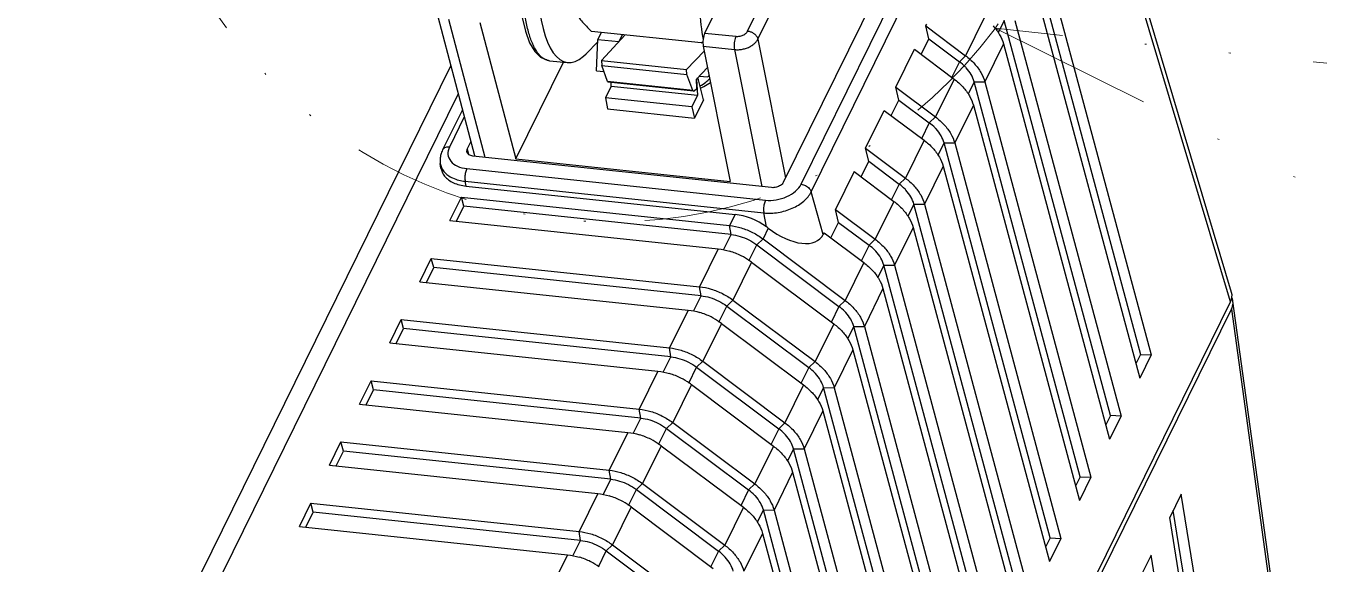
# Model space of a CAD drawing. Header units: millimetres. Extents: x 10368 to 13229, y -13270 to -11269.
# Drawn here: x 12904.5 to 12973.9, y -11801.7 to -11772.8 of the extents above; entities that cross this region are included whole.
import ezdxf

# ---------------------------------------------------------------- set-up
doc = ezdxf.new("R2010")
doc.units = ezdxf.units.MM
doc.linetypes.add('DIVIDE', pattern=[31.75, 12.7, -6.35, 0, -6.35, 0, -6.35])
doc.layers.add('hatch', color=56, linetype='Continuous', lineweight=9)

# ---------------------------------------------------------------- blocks, each defined once
blk = doc.blocks.new('u59')
at = {"color": 7, "linetype": 'Continuous'}
for p, q in [((379.01, 491.072), (384.338, 501.892)), ((379.559, 490.639), (384.887, 501.459)), ((404.995, 477.046), (397.811, 501.089)), ((404.94, 476.534), (397.761, 500.56)), ((376.715, 490.969), (378.933, 495.472)), ((394.408, 494.922), (400.104, 473.717)), ((394.98, 494.913), (400.68, 473.693)), ((386.487, 494.245), (380.925, 482.948)), ((381.881, 482.847), (387.444, 494.144)), ((382.423, 482.444), (387.986, 493.741)), ((394.363, 493.666), (400.064, 472.441)), ((362.295, 492.127), (364.345, 484.386)), ((362.943, 491.704), (364.906, 484.295)), ((391.716, 491.78), (390.715, 489.747)), ((364.623, 491.526), (366.562, 484.206)), ((376.509, 490.436), (370.633, 491.057)), ((370.972, 490.623), (371.158, 491.001)), ((376.715, 490.969), (378.383, 490.793)), ((388.579, 491.347), (388.627, 491.444)), ((388.746, 490.654), (388.579, 491.347)), ((388.579, 491.347), (390.715, 489.747)), ((392.791, 491.638), (392.465, 490.977)), ((398.487, 470.433), (392.791, 491.638)), ((393.362, 491.633), (399.063, 470.408)), ((370.331, 489.844), (370.967, 490.496)), ((370.897, 488.937), (370.972, 490.623)), ((370.972, 490.623), (372.093, 490.505)), ((372.428, 490.867), (371.163, 489.499)), ((372.134, 490.549), (372.297, 490.881)), ((379.559, 490.639), (381.046, 483.193)), ((388.334, 489.818), (388.746, 490.654)), ((388.746, 490.654), (390.381, 489.429)), ((392.746, 490.382), (391.745, 488.349)), ((392.746, 490.382), (398.447, 469.157)), ((370.197, 489.724), (370.331, 489.844)), ((376.678, 489.986), (375.735, 489.016)), ((376.624, 490.258), (378.075, 482.99)), ((376.624, 490.258), (378.304, 490.081)), ((378.304, 490.081), (379.773, 482.724)), ((386.962, 488.063), (387.963, 490.096)), ((387.963, 490.096), (390.099, 488.496)), ((390.381, 489.429), (390.715, 489.747)), ((305.333, 371.946), (363.069, 489.206)), ((366.562, 484.206), (369.12, 489.402)), ((368.365, 489.482), (369.341, 489.379)), ((370.897, 488.937), (371.293, 488.895)), ((371.163, 489.499), (371.175, 489.221)), ((371.163, 489.499), (375.735, 489.016)), ((371.485, 488.369), (371.175, 489.221)), ((371.175, 489.221), (375.747, 488.738)), ((375.747, 488.738), (375.735, 489.016)), ((376.851, 489.123), (376.256, 488.498)), ((390.381, 489.429), (389.956, 488.566)), ((376.069, 487.885), (371.485, 488.369)), ((376.106, 487.845), (371.52, 488.329)), ((371.68, 488.114), (371.674, 488.313)), ((376.069, 487.885), (375.747, 488.738)), ((376.253, 488.465), (376.265, 488.464)), ((376.272, 488.477), (376.254, 488.479)), ((376.278, 487.998), (376.256, 488.498)), ((376.265, 488.464), (376.272, 488.477)), ((376.265, 488.464), (376.316, 487.624)), ((376.326, 488.527), (376.288, 488.531)), ((376.637, 487.389), (376.371, 488.461)), ((376.408, 488.657), (376.876, 488.607)), ((390.099, 488.496), (389.098, 486.463)), ((391.174, 488.354), (390.848, 487.692)), ((396.87, 467.149), (391.174, 488.354)), ((391.174, 488.354), (391.745, 488.349)), ((391.745, 488.349), (397.446, 467.124)), ((306.429, 371.83), (363.472, 487.682)), ((371.68, 488.114), (371.374, 487.493)), ((371.374, 487.493), (371.49, 486.896)), ((376.01, 487.003), (371.374, 487.493)), ((371.68, 488.114), (376.316, 487.624)), ((376.316, 487.624), (376.01, 487.003)), ((376.136, 487.858), (376.278, 487.998)), ((387.129, 487.37), (386.962, 488.063)), ((386.962, 488.063), (389.098, 486.463)), ((363.693, 486.847), (362.631, 484.689)), ((371.49, 486.896), (376.152, 486.404)), ((376.01, 487.003), (376.152, 486.404)), ((376.637, 487.389), (376.152, 486.404)), ((385.345, 484.779), (386.346, 486.812)), ((386.346, 486.812), (388.482, 485.212)), ((386.717, 486.534), (387.129, 487.37)), ((387.129, 487.37), (388.764, 486.145)), ((391.129, 487.098), (390.128, 485.065)), ((391.129, 487.098), (396.83, 465.873)), ((363.796, 486.461), (362.999, 484.842)), ((388.764, 486.145), (388.339, 485.282)), ((388.764, 486.145), (389.098, 486.463)), ((363.934, 484.579), (363.955, 484.741)), ((363.955, 484.741), (364.148, 485.132)), ((363.955, 484.741), (364.024, 484.463)), ((385.512, 484.086), (385.345, 484.779)), ((385.345, 484.779), (387.481, 483.179)), ((388.482, 485.212), (387.481, 483.179)), ((389.557, 485.07), (389.231, 484.408)), ((395.253, 463.865), (389.557, 485.07)), ((389.557, 485.07), (390.128, 485.065)), ((390.128, 485.065), (395.829, 463.84)), ((380.297, 482.669), (364.259, 484.363)), ((366.562, 484.206), (378.075, 482.99)), ((385.1, 483.25), (385.512, 484.086)), ((385.512, 484.086), (387.147, 482.861)), ((362.544, 483.72), (362.508, 483.967)), ((363.928, 483.69), (379.965, 481.995)), ((384.729, 483.528), (383.728, 481.495)), ((384.729, 483.528), (386.865, 481.928)), ((389.512, 483.814), (388.511, 481.781)), ((389.512, 483.814), (395.213, 462.589)), ((363.89, 482.752), (363.843, 483.008)), ((363.843, 483.008), (379.88, 481.313)), ((363.89, 482.752), (378.337, 481.226)), ((387.147, 482.861), (386.722, 481.998)), ((387.147, 482.861), (387.481, 483.179)), ((363.025, 480.902), (363.641, 482.153)), ((363.77, 481.665), (363.641, 482.153)), ((363.641, 482.153), (378.044, 480.631)), ((383.064, 480.147), (382.423, 482.444)), ((363.376, 480.865), (363.77, 481.665)), ((378.124, 480.148), (363.77, 481.665)), ((380.019, 480.559), (379.88, 481.313)), ((383.895, 480.802), (383.728, 481.495)), ((383.728, 481.495), (385.864, 479.895)), ((386.865, 481.928), (385.864, 479.895)), ((387.939, 481.786), (387.614, 481.124)), ((393.636, 460.581), (387.939, 481.786)), ((387.939, 481.786), (388.511, 481.781)), ((388.511, 481.781), (394.212, 460.556)), ((363.025, 480.902), (377.428, 479.38)), ((378.337, 481.226), (378.044, 480.631)), ((378.124, 480.148), (378.044, 480.631)), ((383.483, 479.966), (383.895, 480.802)), ((383.895, 480.802), (385.53, 479.577)), ((377.716, 479.321), (378.124, 480.148)), ((379.503, 479.597), (379.837, 479.914)), ((380.118, 480.486), (379.837, 479.914)), ((379.837, 479.914), (384.247, 476.611)), ((383.112, 480.244), (383.064, 480.147)), ((383.112, 480.244), (385.248, 478.643)), ((385.53, 479.577), (385.864, 479.895)), ((387.895, 480.53), (386.894, 478.497)), ((387.895, 480.53), (393.596, 459.305)), ((377.428, 479.38), (376.427, 477.347)), ((379.078, 478.734), (379.503, 479.597)), ((379.503, 479.597), (383.913, 476.293)), ((385.53, 479.577), (385.105, 478.714)), ((361.408, 477.618), (362.024, 478.869)), ((362.153, 478.381), (362.024, 478.869)), ((362.024, 478.869), (376.427, 477.347)), ((379.221, 478.663), (378.22, 476.63)), ((379.221, 478.663), (383.631, 475.359)), ((385.248, 478.643), (384.247, 476.611)), ((386.322, 478.502), (385.997, 477.84)), ((392.019, 457.297), (386.322, 478.502)), ((386.322, 478.502), (386.894, 478.497)), ((386.894, 478.497), (392.595, 457.272)), ((361.759, 477.581), (362.153, 478.381)), ((376.507, 476.864), (362.153, 478.381)), ((361.408, 477.618), (375.811, 476.096)), ((376.507, 476.864), (376.427, 477.347)), ((386.278, 477.245), (385.277, 475.213)), ((386.278, 477.245), (391.979, 456.021)), ((321.824, 307.728), (404.94, 476.534)), ((376.099, 476.037), (376.507, 476.864)), ((377.886, 476.313), (378.22, 476.63)), ((378.22, 476.63), (382.63, 473.326)), ((383.913, 476.293), (384.247, 476.611)), ((408.554, 451.288), (405.069, 476.565)), ((321.892, 307.371), (404.993, 476.148)), ((375.811, 476.096), (374.81, 474.063)), ((377.461, 475.449), (377.886, 476.313)), ((377.886, 476.313), (382.296, 473.009)), ((383.913, 476.293), (383.488, 475.43)), ((404.993, 476.148), (408.476, 450.887)), ((359.791, 474.334), (360.407, 475.585)), ((360.142, 474.296), (360.536, 475.097)), ((360.536, 475.097), (360.407, 475.585)), ((360.407, 475.585), (374.81, 474.063)), ((374.89, 473.58), (360.536, 475.097)), ((377.604, 475.379), (376.603, 473.346)), ((377.604, 475.379), (382.014, 472.075)), ((383.631, 475.359), (382.63, 473.326)), ((384.705, 475.218), (384.38, 474.556)), ((390.402, 454.013), (384.705, 475.218)), ((384.705, 475.218), (385.277, 475.213)), ((385.277, 475.213), (390.978, 453.988)), ((359.791, 474.334), (374.194, 472.812)), ((374.89, 473.58), (374.81, 474.063)), ((384.661, 473.961), (383.66, 471.928)), ((384.661, 473.961), (390.362, 452.737)), ((400.104, 473.717), (399.856, 473.215)), ((400.68, 473.693), (400.064, 472.441)), ((400.104, 473.717), (400.68, 473.693)), ((374.482, 472.753), (374.89, 473.58)), ((375.844, 472.165), (376.269, 473.029)), ((376.269, 473.029), (376.603, 473.346)), ((376.269, 473.029), (380.679, 469.725)), ((376.603, 473.346), (381.013, 470.042)), ((382.296, 473.009), (381.871, 472.146)), ((382.296, 473.009), (382.63, 473.326)), ((358.174, 471.049), (358.79, 472.301)), ((358.919, 471.812), (358.79, 472.301)), ((358.79, 472.301), (373.193, 470.779)), ((374.194, 472.812), (373.193, 470.779)), ((358.525, 471.012), (358.919, 471.812)), ((373.273, 470.296), (358.919, 471.812)), ((375.987, 472.095), (374.986, 470.062)), ((375.987, 472.095), (380.397, 468.791)), ((382.014, 472.075), (381.013, 470.042)), ((383.088, 471.933), (382.763, 471.272)), ((388.785, 450.728), (383.088, 471.933)), ((383.088, 471.933), (383.66, 471.928)), ((383.66, 471.928), (389.361, 450.704)), ((358.174, 471.049), (372.577, 469.528)), ((372.865, 469.469), (373.273, 470.296)), ((373.273, 470.296), (373.193, 470.779)), ((383.044, 470.677), (382.043, 468.644)), ((383.044, 470.677), (388.745, 449.453)), ((398.487, 470.433), (398.239, 469.931)), ((399.063, 470.408), (398.447, 469.157)), ((399.063, 470.408), (398.487, 470.433)), ((372.577, 469.528), (371.576, 467.495)), ((374.227, 468.881), (374.652, 469.744)), ((374.652, 469.744), (374.986, 470.062)), ((374.652, 469.744), (379.062, 466.441)), ((374.986, 470.062), (379.396, 466.758)), ((380.679, 469.725), (380.254, 468.861)), ((380.679, 469.725), (381.013, 470.042)), ((356.557, 467.765), (357.173, 469.017)), ((357.302, 468.528), (357.173, 469.017)), ((357.173, 469.017), (371.576, 467.495)), ((374.37, 468.811), (373.369, 466.778)), ((374.37, 468.811), (378.78, 465.507)), ((380.397, 468.791), (379.396, 466.758)), ((356.908, 467.728), (357.302, 468.528)), ((371.656, 467.012), (357.302, 468.528)), ((381.471, 468.649), (381.146, 467.988)), ((387.168, 447.444), (381.471, 468.649)), ((381.471, 468.649), (382.043, 468.644)), ((382.043, 468.644), (387.744, 447.42)), ((356.557, 467.765), (370.96, 466.244)), ((371.656, 467.012), (371.576, 467.495)), ((381.426, 467.393), (380.426, 465.36)), ((381.426, 467.393), (387.128, 446.168)), ((371.248, 466.185), (371.656, 467.012)), ((373.035, 466.46), (373.369, 466.778)), ((373.369, 466.778), (377.779, 463.474)), ((379.062, 466.441), (379.396, 466.758)), ((396.87, 467.149), (396.622, 466.647)), ((397.446, 467.124), (396.83, 465.873)), ((396.87, 467.149), (397.446, 467.124)), ((370.96, 466.244), (369.959, 464.211)), ((372.61, 465.597), (373.035, 466.46)), ((373.035, 466.46), (377.445, 463.156)), ((379.062, 466.441), (378.637, 465.577)), ((402.293, 466.217), (401.677, 464.966)), ((405.695, 445.239), (402.293, 466.217)), ((354.94, 464.481), (355.556, 465.732)), ((355.685, 465.244), (355.556, 465.732)), ((355.556, 465.732), (369.959, 464.211)), ((372.753, 465.527), (371.752, 463.494)), ((372.753, 465.527), (377.163, 462.223)), ((378.78, 465.507), (377.779, 463.474)), ((379.854, 465.365), (379.529, 464.704)), ((385.551, 444.16), (379.854, 465.365)), ((379.854, 465.365), (380.426, 465.36)), ((380.426, 465.36), (386.127, 444.135)), ((405.117, 445.279), (401.862, 465.342)), ((355.291, 464.444), (355.685, 465.244)), ((370.039, 463.728), (355.685, 465.244)), ((405.08, 443.984), (401.677, 464.966)), ((354.94, 464.481), (369.343, 462.959)), ((370.039, 463.728), (369.959, 464.211)), ((379.809, 464.109), (378.809, 462.076)), ((379.809, 464.109), (385.511, 442.884)), ((369.631, 462.901), (370.039, 463.728)), ((371.418, 463.176), (371.752, 463.494)), ((371.752, 463.494), (376.162, 460.19)), ((377.445, 463.156), (377.779, 463.474)), ((395.253, 463.865), (395.005, 463.362)), ((395.829, 463.84), (395.213, 462.589)), ((395.253, 463.865), (395.829, 463.84)), ((369.343, 462.959), (368.342, 460.927)), ((370.993, 462.313), (371.418, 463.176)), ((371.418, 463.176), (375.828, 459.872)), ((377.445, 463.156), (377.02, 462.293)), ((400.676, 462.933), (400.06, 461.681)), ((404.079, 441.951), (400.676, 462.933))]:
    blk.add_line(p, q, dxfattribs=at)
blk.add_lwpolyline([(366.733, 493.366), (366.788, 492.605), (366.903, 491.795), (367.076, 491.062), (367.304, 490.45), (367.578, 489.984), (367.895, 489.667), (368.25, 489.502), (368.369, 489.481)], dxfattribs=at)
for centre, radius, start, end in [((374.311, 493.353), 3.653, 306.99044, 309.10872), ((368.431, 490.11), 0.631, 260.05273, 264.01693), ((375.293, 492.937), 4.135, 291.76186, 292.17312), ((375.692, 489.687), 1.603, 317.66699, 321.20756), ((373.916, 472.256), 10.305, 52.99605, 53.68047), ((376.967, 475.654), 3.758, 63.18867, 73.22859), ((376.966, 475.643), 3.769, 55.14659, 63.25368), ((377.036, 475.747), 3.643, 53.16396, 55.11495), ((375.35, 472.37), 3.758, 63.18867, 73.22859), ((375.349, 472.359), 3.769, 55.14659, 63.25368), ((375.419, 472.463), 3.643, 53.16396, 55.11495), ((373.733, 469.086), 3.758, 63.18867, 73.22859), ((373.732, 469.075), 3.769, 55.14659, 63.25368), ((373.802, 469.179), 3.643, 53.16396, 55.11495), ((372.116, 465.802), 3.758, 63.18867, 73.22859), ((372.115, 465.791), 3.769, 55.14659, 63.25368), ((372.185, 465.895), 3.643, 53.16396, 55.11495), ((370.499, 462.518), 3.758, 63.18867, 73.22859), ((370.498, 462.507), 3.769, 55.14659, 63.25368), ((370.568, 462.611), 3.643, 53.16396, 55.11495), ((368.882, 459.234), 3.758, 63.18867, 73.22859), ((368.881, 459.223), 3.769, 55.14659, 63.25368)]:
    blk.add_arc(centre, radius, start, end, dxfattribs=at)
for centre, major_axis, ratio, start_param, end_param in [((370.01, 495.341), (0.675, 5.962), 0.362697, -4.301156, -2.75654), ((378.49, 494.445), (0.587, 5.971), 0.332661, -4.306303, -3.983584), ((376.784, 490.596), (0.062, 0.496), 0.330706, 0.764207, 2.361183), ((371.54, 488.528), (0.02, 0.199), 0.340182, -3.754836, -3.14221), ((376.307, 488.327), (0.018, 0.199), 0.358884, 5.482528, 7.035871), ((376.128, 488.043), (0.022, 0.199), 0.3552, -3.752264, -2.731754), ((378.712, 479.193), (2.289, -1.235), 0.714452, 1.376679, 2.092267), ((380.803, 481.841), (2.149, -1.864), 0.522124, -1.44033, 0.136328), ((403.539, 476.68), (1.468, 0.319), 0.643301, 5.810828, 6.331814), ((403.592, 476.294), (1.468, 0.319), 0.643301, 5.810828, 6.447226)]:
    blk.add_ellipse(centre, major_axis=major_axis, ratio=ratio, start_param=start_param, end_param=end_param, dxfattribs=at)
for points, start_tangent, end_tangent in [([(368.124, 489.556), (368.021, 489.619), (367.874, 489.746), (367.733, 489.913), (367.602, 490.119), (367.479, 490.362), (367.367, 490.639), (367.266, 490.951), (367.176, 491.295), (367.098, 491.666), (367.035, 492.058), (366.985, 492.462), (366.949, 492.869), (366.925, 493.271)], (-0.888504, 0.458869), (-0.044106, 0.999027)), ([(369.211, 493.062), (369.477, 492.51), (369.806, 491.986), (370.194, 491.499), (370.633, 491.057)], (0.381586, -0.924333), (0.741897, -0.670513)), ([(378.383, 490.793), (378.49, 490.79), (378.6, 490.804), (378.708, 490.834), (378.808, 490.878), (378.894, 490.934), (378.963, 491), (379.01, 491.072)], (0.994481, -0.104916), (0.441992, 0.897019)), ([(379.01, 491.072), (379.161, 491.037), (379.304, 490.969), (379.426, 490.873), (379.514, 490.759), (379.559, 490.639)], (0.994465, -0.105072), (0.18067, -0.983544)), ([(392.186, 491.355), (392.537, 490.879)], (0.673612, -0.739085), (0.498589, -0.866839)), ([(378.383, 490.793), (378.336, 490.671), (378.302, 490.523), (378.284, 490.365), (378.285, 490.213), (378.304, 490.081)], (-0.441734, -0.897146), (0.226362, -0.974043)), ([(378.304, 490.081), (378.52, 490.074), (378.741, 490.1), (378.956, 490.159), (379.155, 490.247), (379.327, 490.361), (379.464, 490.493), (379.559, 490.639)], (0.993391, -0.114783), (0.434608, 0.90062)), ([(392.537, 490.879), (392.746, 490.382)], (0.498589, -0.866839), (0.259432, -0.965761)), ([(390.715, 489.747), (391.185, 489.322), (391.536, 488.846), (391.745, 488.349)], (0.800328, -0.599562), (0.259432, -0.965761)), ([(368.201, 489.521), (368.175, 489.532), (368.124, 489.556)], (-0.935739, 0.352693), (-0.888504, 0.458869)), ([(368.322, 489.488), (368.201, 489.521)], (-0.984972, 0.172713), (-0.935739, 0.352693)), ([(390.694, 489.154), (390.381, 489.429)], (-0.694739, 0.719262), (-0.800328, 0.599562)), ([(391.012, 488.736), (390.742, 489.103), (390.694, 489.154)], (-0.498571, 0.866849), (-0.694739, 0.719262)), ([(376.456, 488.124), (376.773, 488.336), (376.977, 488.519)], (0.86979, 0.493422), (0.695997, 0.718045)), ([(377.016, 488.301), (376.653, 488.085), (376.486, 488.004)], (-0.827263, -0.561815), (-0.908464, -0.417964)), ([(390.099, 488.496), (390.569, 488.071)], (0.800328, -0.599562), (0.673612, -0.739085)), ([(391.174, 488.354), (391.012, 488.736)], (-0.259432, 0.965761), (-0.498571, 0.866849)), ([(390.569, 488.071), (390.92, 487.595)], (0.673612, -0.739085), (0.498589, -0.866839)), ([(390.92, 487.595), (391.129, 487.098)], (0.498589, -0.866839), (0.259432, -0.965761)), ([(389.077, 485.87), (388.764, 486.145)], (-0.694739, 0.719262), (-0.800328, 0.599562)), ([(389.098, 486.463), (389.568, 486.038), (389.919, 485.562), (390.128, 485.065)], (0.800328, -0.599562), (0.259432, -0.965761)), ([(389.395, 485.452), (389.125, 485.819), (389.077, 485.87)], (-0.498571, 0.866849), (-0.694739, 0.719262)), ([(389.557, 485.07), (389.395, 485.452)], (-0.259432, 0.965761), (-0.498571, 0.866849)), ([(362.999, 484.842), (362.783, 484.819), (362.641, 484.708), (362.631, 484.689)], (-0.994465, 0.105072), (-0.430855, -0.902421)), ([(362.999, 484.842), (362.918, 484.45)], (-0.441734, -0.897146), (0.089205, -0.996013)), ([(388.482, 485.212), (388.952, 484.787)], (0.800328, -0.599562), (0.673612, -0.739085)), ([(388.952, 484.787), (389.303, 484.311)], (0.673612, -0.739085), (0.498589, -0.866839)), ([(362.538, 484.446), (362.498, 484.204), (362.508, 483.967)], (-0.260376, -0.965507), (0.143481, -0.989653)), ([(362.631, 484.689), (362.538, 484.446)], (-0.441734, -0.897146), (-0.260376, -0.965507)), ([(362.918, 484.45), (363.066, 484.089), (363.424, 483.822), (363.928, 483.69)], (0.089205, -0.996013), (0.994465, -0.105072)), ([(364.259, 484.363), (364.048, 484.432), (363.936, 484.57), (363.934, 484.579)], (-0.994465, 0.105072), (-0.234287, 0.972167)), ([(389.303, 484.311), (389.512, 483.814)], (0.498589, -0.866839), (0.259432, -0.965761)), ([(362.508, 483.967), (362.699, 483.538)], (0.150824, -0.988561), (0.620737, -0.784019)), ([(362.544, 483.72), (362.6, 483.516), (362.737, 483.288), (362.943, 483.09), (363.211, 482.932), (363.531, 482.817), (363.89, 482.752)], (0.144155, -0.989555), (0.994465, -0.105072)), ([(362.699, 483.538), (363.17, 483.185), (363.843, 483.008)], (0.620737, -0.784019), (0.994465, -0.105072)), ([(363.928, 483.69), (363.859, 483.484), (363.828, 483.236), (363.843, 483.008)], (-0.441734, -0.897146), (0.181486, -0.983394)), ([(379.965, 481.995), (380.543, 482.013), (381.116, 482.183), (381.587, 482.478), (381.881, 482.847)], (0.994465, -0.105072), (0.441734, 0.897146)), ([(380.925, 482.948), (380.782, 482.79), (380.552, 482.688), (380.297, 482.669)], (-0.441734, -0.897146), (-0.994465, 0.105072)), ([(381.881, 482.847), (382.117, 482.776), (382.314, 482.629), (382.423, 482.444)], (0.994465, -0.105072), (0.268877, -0.963175)), ([(387.46, 482.586), (387.147, 482.861)], (-0.694739, 0.719262), (-0.800328, 0.599562)), ([(387.481, 483.179), (387.951, 482.754), (388.302, 482.278), (388.511, 481.781)], (0.800328, -0.599562), (0.259432, -0.965761)), ([(379.965, 481.995), (379.897, 481.789), (379.866, 481.541), (379.88, 481.313)], (-0.441734, -0.897146), (0.181486, -0.983394)), ([(379.88, 481.313), (380.653, 481.338), (381.407, 481.562), (382.029, 481.95), (382.423, 482.444)], (0.994465, -0.105072), (0.441734, 0.897146)), ([(387.778, 482.168), (387.508, 482.535), (387.46, 482.586)], (-0.498571, 0.866849), (-0.694739, 0.719262)), ([(387.939, 481.786), (387.778, 482.168)], (-0.259432, 0.965761), (-0.498571, 0.866849)), ([(386.865, 481.928), (387.335, 481.503)], (0.800328, -0.599562), (0.673612, -0.739085)), ([(387.335, 481.503), (387.686, 481.027)], (0.673612, -0.739085), (0.498589, -0.866839)), ([(378.044, 480.631), (378.668, 480.504), (379.279, 480.26), (379.837, 479.914)], (0.994465, -0.105072), (0.800328, -0.599562)), ([(387.686, 481.027), (387.895, 480.53)], (0.498589, -0.866839), (0.259432, -0.965761)), ([(378.124, 480.148), (378.604, 480.05), (379.073, 479.863), (379.503, 479.597)], (0.994465, -0.105072), (0.800328, -0.599562)), ([(385.864, 479.895), (386.334, 479.47), (386.685, 478.994), (386.894, 478.497)], (0.800328, -0.599562), (0.259432, -0.965761)), ([(377.428, 479.38), (378.052, 479.253)], (0.994465, -0.105072), (0.957663, -0.28789)), ([(385.843, 479.302), (385.53, 479.577)], (-0.694739, 0.719262), (-0.800328, 0.599562)), ([(386.161, 478.884), (385.891, 479.25), (385.843, 479.302)], (-0.498571, 0.866849), (-0.694739, 0.719262)), ([(385.248, 478.643), (385.718, 478.219)], (0.800328, -0.599562), (0.673612, -0.739085)), ([(386.322, 478.502), (386.161, 478.884)], (-0.259432, 0.965761), (-0.498571, 0.866849)), ([(385.718, 478.219), (386.069, 477.743)], (0.673612, -0.739085), (0.498589, -0.866839)), ([(376.427, 477.347), (377.051, 477.22), (377.662, 476.976), (378.22, 476.63)], (0.994465, -0.105072), (0.800328, -0.599562)), ([(386.069, 477.743), (386.278, 477.245)], (0.498589, -0.866839), (0.259432, -0.965761)), ([(376.507, 476.864), (376.987, 476.766), (377.456, 476.578), (377.886, 476.313)], (0.994465, -0.105072), (0.800328, -0.599562)), ([(384.247, 476.611), (384.717, 476.186), (385.068, 475.71), (385.277, 475.212)], (0.800328, -0.599562), (0.259432, -0.965761)), ([(375.811, 476.096), (376.435, 475.969)], (0.994465, -0.105072), (0.957663, -0.28789)), ([(384.226, 476.017), (383.913, 476.293)], (-0.694739, 0.719262), (-0.800328, 0.599562)), ([(384.544, 475.6), (384.274, 475.966), (384.226, 476.017)], (-0.498571, 0.866849), (-0.694739, 0.719262)), ([(383.631, 475.359), (384.101, 474.935)], (0.800328, -0.599562), (0.673612, -0.739085)), ([(384.705, 475.218), (384.544, 475.6)], (-0.259432, 0.965761), (-0.498571, 0.866849)), ([(384.101, 474.935), (384.452, 474.459)], (0.673612, -0.739085), (0.498589, -0.866839)), ([(384.452, 474.459), (384.661, 473.961)], (0.498589, -0.866839), (0.259432, -0.965761)), ([(374.81, 474.063), (375.434, 473.936), (376.045, 473.692), (376.603, 473.346)], (0.994465, -0.105072), (0.800328, -0.599562)), ([(374.89, 473.58), (375.37, 473.482), (375.839, 473.294), (376.269, 473.029)], (0.994465, -0.105072), (0.800328, -0.599562)), ([(382.609, 472.733), (382.296, 473.009)], (-0.694739, 0.719262), (-0.800328, 0.599562)), ([(382.63, 473.326), (383.1, 472.902), (383.451, 472.426), (383.66, 471.928)], (0.800328, -0.599562), (0.259432, -0.965761)), ([(374.194, 472.812), (374.818, 472.685)], (0.994465, -0.105072), (0.957663, -0.28789)), ([(382.927, 472.316), (382.657, 472.682), (382.609, 472.733)], (-0.498571, 0.866849), (-0.694739, 0.719262)), ([(383.088, 471.933), (382.927, 472.316)], (-0.259432, 0.965761), (-0.498571, 0.866849)), ([(382.014, 472.075), (382.484, 471.651)], (0.800328, -0.599562), (0.673612, -0.739085)), ([(382.484, 471.651), (382.834, 471.174)], (0.673612, -0.739085), (0.498589, -0.866839)), ([(382.834, 471.174), (383.044, 470.677)], (0.498589, -0.866839), (0.259432, -0.965761)), ([(373.193, 470.779), (373.817, 470.652), (374.427, 470.408), (374.986, 470.062)], (0.994465, -0.105072), (0.800328, -0.599562)), ([(373.273, 470.296), (373.753, 470.198), (374.222, 470.01), (374.652, 469.744)], (0.994465, -0.105072), (0.800328, -0.599562)), ([(372.577, 469.528), (373.201, 469.401)], (0.994465, -0.105072), (0.957663, -0.28789)), ([(380.992, 469.449), (380.679, 469.725)], (-0.694739, 0.719262), (-0.800328, 0.599562)), ([(381.31, 469.032), (381.04, 469.398), (380.992, 469.449)], (-0.498571, 0.866849), (-0.694739, 0.719262)), ([(381.013, 470.042), (381.483, 469.618), (381.834, 469.142), (382.043, 468.644)], (0.800328, -0.599562), (0.259432, -0.965761)), ([(380.397, 468.791), (380.867, 468.367)], (0.800328, -0.599562), (0.673612, -0.739085)), ([(381.471, 468.649), (381.31, 469.032)], (-0.259432, 0.965761), (-0.498571, 0.866849)), ([(380.867, 468.367), (381.217, 467.89)], (0.673612, -0.739085), (0.498589, -0.866839)), ([(371.576, 467.495), (372.2, 467.368), (372.81, 467.123), (373.369, 466.778)], (0.994465, -0.105072), (0.800328, -0.599562)), ([(381.217, 467.89), (381.427, 467.393)], (0.498589, -0.866839), (0.259432, -0.965761)), ([(371.656, 467.012), (372.136, 466.914), (372.605, 466.726), (373.035, 466.46)], (0.994465, -0.105072), (0.800328, -0.599562)), ([(379.396, 466.758), (379.866, 466.334), (380.217, 465.857), (380.426, 465.36)], (0.800328, -0.599562), (0.259432, -0.965761)), ([(370.96, 466.244), (371.584, 466.116)], (0.994465, -0.105072), (0.957663, -0.28789)), ([(379.375, 466.165), (379.062, 466.441)], (-0.694739, 0.719262), (-0.800328, 0.599562)), ([(379.693, 465.748), (379.423, 466.114), (379.375, 466.165)], (-0.498571, 0.866849), (-0.694739, 0.719262)), ([(378.78, 465.507), (379.25, 465.082)], (0.800328, -0.599562), (0.673612, -0.739085)), ([(379.854, 465.365), (379.693, 465.748)], (-0.259432, 0.965761), (-0.498571, 0.866849)), ([(379.25, 465.082), (379.6, 464.606)], (0.673612, -0.739085), (0.498589, -0.866839)), ([(379.6, 464.606), (379.81, 464.109)], (0.498589, -0.866839), (0.259432, -0.965761)), ([(369.959, 464.211), (370.583, 464.084), (371.193, 463.839), (371.752, 463.494)], (0.994465, -0.105072), (0.800328, -0.599562)), ([(370.039, 463.728), (370.519, 463.63), (370.988, 463.442), (371.418, 463.176)], (0.994465, -0.105072), (0.800328, -0.599562)), ([(377.779, 463.474), (378.249, 463.05), (378.6, 462.573), (378.809, 462.076)], (0.800328, -0.599562), (0.259432, -0.965761)), ([(369.343, 462.959), (369.967, 462.832)], (0.994465, -0.105072), (0.957663, -0.28789)), ([(377.758, 462.881), (377.445, 463.156)], (-0.694739, 0.719262), (-0.800328, 0.599562)), ([(378.076, 462.464), (377.806, 462.83), (377.758, 462.881)], (-0.498571, 0.866849), (-0.694739, 0.719262)), ([(378.237, 462.081), (378.076, 462.464)], (-0.259432, 0.965761), (-0.498571, 0.866849))]:
    blk.add_spline(points, degree=3, dxfattribs=dict(at, start_tangent=start_tangent, end_tangent=end_tangent))
at = {"layer": 'hatch', "color": 4, "linetype": 'DIVIDE', "ltscale": 0.7}
for p, q in [((485.121, 481.47), (392.3, 491.222)), ((392.3, 491.222), (477.92, 448.724))]:
    blk.add_line(p, q, dxfattribs=at)
at = {"layer": 'hatch', "color": 4, "linetype": 'DIVIDE', "ltscale": 0.5}
blk.add_circle((371.673, 506.496), 25.666, dxfattribs=at)

msp = doc.modelspace()

# ---------------------------------------------------------------- block references
msp.add_blockref('u59', (12564.199, -12264.161))

doc.saveas('drawing.dxf')
